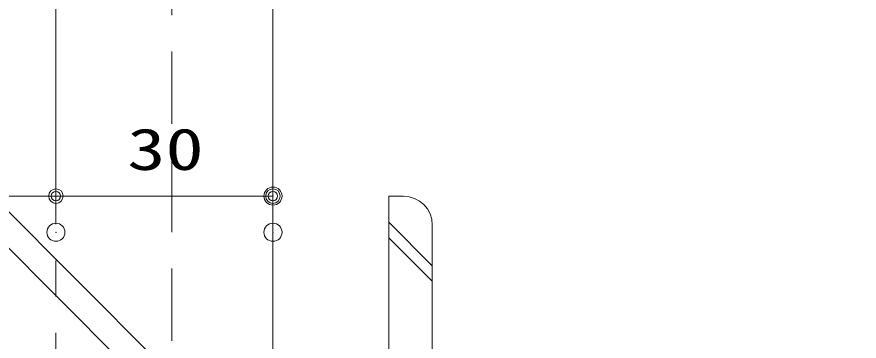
# Model space of a CAD drawing. Units: millimetres, scale not verified. Extents: x -585 to 584, y -818 to 818.
# Drawn here: x 140.8 to 257.2, y 621.2 to 666 of the extents above; entities that cross this region are included whole.
import ezdxf
from ezdxf.enums import TextEntityAlignment as Align

# ---------------------------------------------------------------- set-up
doc = ezdxf.new("R2010")
doc.units = ezdxf.units.MM
doc.header["$LTSCALE"] = 5
doc.header["$PDMODE"] = 32
doc.header["$PDSIZE"] = 2.5
doc.linetypes.add('DASHED2', pattern=[3, 2, -1])
doc.linetypes.add('LONG_CHAIN', pattern=[21, 18, -1, 1, -1])
for name, color, linetype, lineweight in [('0-0_Defpoints', 7, 'Continuous', 9), ('0-1_USERZ', 3, 'Continuous', 9), ('0-2_0', 4, 'Continuous', 9), ('1-4_HOJO', 7, 'Continuous', 9)]:
    doc.layers.add(name, color=color, linetype=linetype, lineweight=lineweight)
doc.styles.add('ＭＳ ゴシック', font='')
doc.styles.get('ＭＳ ゴシック').set_extended_font_data('MS Gothic')

# ---------------------------------------------------------------- blocks, each defined once
blk = doc.blocks.new('DOT1')
at = {"layer": '0-2_0', "color": 7}
blk.add_line((0, 0), (-5, 0), dxfattribs=at)
for radius in [2.5, 1.62]:
    blk.add_circle((0, 0), radius, dxfattribs=at)

msp = doc.modelspace()

# ---------------------------------------------------------------- linework, layer by layer
at = {"layer": '0-0_Defpoints'}
for p in [(176.223, 641.244), (146.223, 636.244), (176.223, 636.244)]:
    msp.add_point(p, dxfattribs=at)
at = {"layer": '0-1_USERZ', "color": 1, "linetype": 'LONG_CHAIN'}
msp.add_line((146.223, 727.354), (146.223, -13.013), dxfattribs=at)
at = {"layer": '0-1_USERZ', "linetype": 'DASHED2'}
msp.add_line((162.223, 576.244), (162.223, 718.277), dxfattribs=at)
at = {"layer": '0-1_USERZ'}
for p, q in [((116.223, 662.476), (176.223, 602.476)), ((116.223, 657.476), (176.223, 597.476)), ((146.223, 638.244), (146.223, 643.244)), ((146.223, 638.244), (146.223, 643.244)), ((176.223, 638.244), (176.223, 643.244)), ((144.223, 641.244), (118.223, 641.244)), ((148.223, 641.244), (174.223, 641.244))]:
    msp.add_line(p, q, dxfattribs=at)
at = {"layer": '0-1_USERZ', "color": 7}
for p, q in [((192.248, 637.62), (198.248, 631.62)), ((198.248, 637.244), (198.248, 590.744)), ((198.248, 637.244), (198.248, 590.744)), ((192.248, 635.497), (198.248, 629.497))]:
    msp.add_line(p, q, dxfattribs=at)
at = {"layer": '0-1_USERZ'}
msp.add_lwpolyline([(116.223, 718.277), (116.223, 576.244), (176.223, 576.244), (176.223, 718.277)], close=True, dxfattribs=at)
at = {"layer": '0-1_USERZ', "color": 7}
msp.add_lwpolyline([(257.248, 578.244), (257.248, 576.244), (192.248, 576.244), (192.248, 641.244), (194.248, 641.244)], dxfattribs=at)
msp.add_lwpolyline([(257.248, 578.244), (257.248, 576.244), (192.248, 576.244), (192.248, 641.244), (194.248, 641.244)], dxfattribs=at)
msp.add_arc((194.248, 637.244), 4, 0, 90, dxfattribs=at)
msp.add_arc((194.248, 637.244), 4, 0, 90, dxfattribs=at)
at = {"layer": '1-4_HOJO'}
msp.add_lwpolyline([(116.223, 718.277), (116.223, 576.244), (176.223, 576.244), (176.223, 718.277)], dxfattribs=at)

# ---------------------------------------------------------------- block references
at = {"layer": '0-1_USERZ', "xscale": 0.4, "yscale": 0.4}
for p in [(146.223, 641.244), (176.223, 641.244)]:
    msp.add_blockref('DOT1', p, dxfattribs=at)
at = {"layer": '0-1_USERZ', "xscale": 0.4, "yscale": 0.4, "rotation": 180}
msp.add_blockref('DOT1', (146.223, 641.244), dxfattribs=at)

# ---------------------------------------------------------------- texts
at = {"layer": '0-1_USERZ', "style": 'ＭＳ ゴシック', "width": 1.35}
msp.add_text('30', height=5.755, dxfattribs=at).set_placement((156.081, 643.134), align=Align.BOTTOM_LEFT)

doc.saveas('drawing.dxf')
